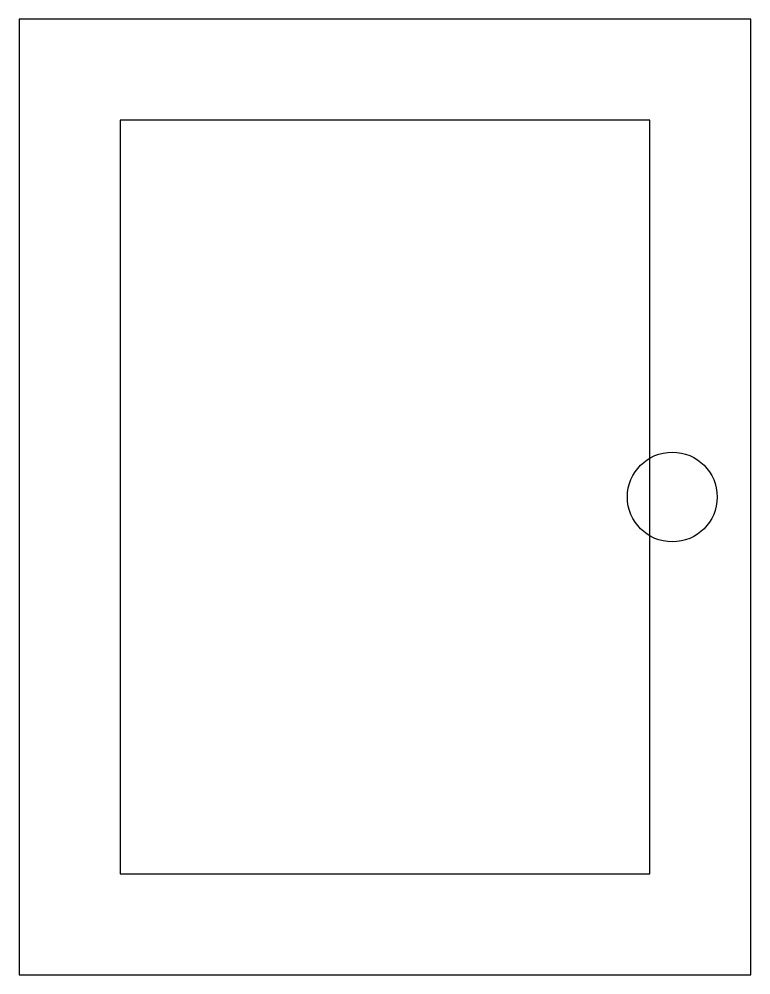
# Model space of a CAD drawing. Header units: millimetres. Extents: x -163 to 163, y -213 to 213.
import ezdxf

# ---------------------------------------------------------------- set-up
doc = ezdxf.new("R2010")
doc.units = ezdxf.units.MM

msp = doc.modelspace()

# ---------------------------------------------------------------- linework, layer by layer
for p, q in [((163, 213), (-163, 213)), ((-163, 213), (-163, -213)), ((163, -213), (163, 213)), ((118, 168), (-118, 168)), ((-118, 168), (-118, -168)), ((118, -168), (118, 168)), ((-118, -168), (118, -168)), ((-163, -213), (163, -213))]:
    msp.add_line(p, q)
msp.add_circle((128, 0), 20)

doc.saveas('drawing.dxf')
